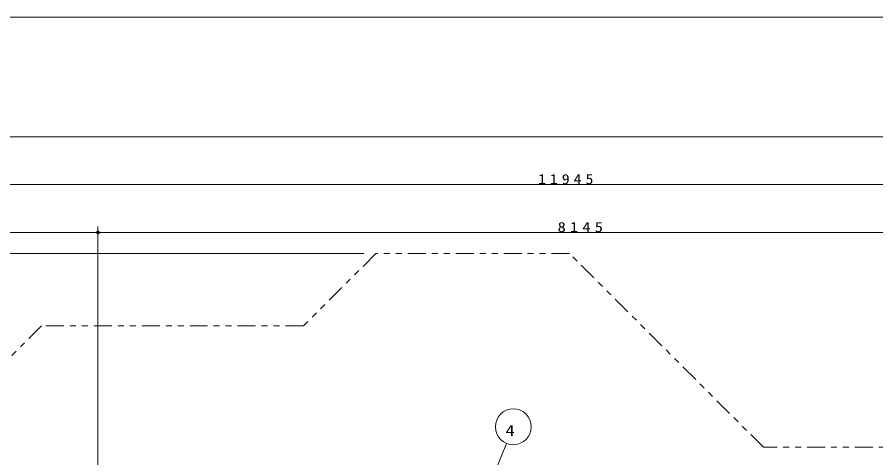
# Model space of a CAD drawing. Units: millimetres on the paper. Extents: x 0 to 420, y -594 to 297.
# Drawn here: x 79.9 to 223.2, y 223.4 to 297 of the extents above; entities that cross this region are included whole.
import ezdxf
from ezdxf.enums import TextEntityAlignment as Align

# ---------------------------------------------------------------- set-up
doc = ezdxf.new("R2010")
doc.units = ezdxf.units.MM
doc.linetypes.add('USER3', pattern=[8, 3, -1, 1, -1, 1, -1])
for name, color, linetype, lineweight in [('0_2', 7, 'Continuous', 13), ('2D', 7, 'Continuous', 13), ('2D_DIMENSION', 7, 'Continuous', 13), ('2D_OUTLINE', 7, 'USER3', 13), ('FMT', 7, 'Continuous', 13)]:
    doc.layers.add(name, color=color, linetype=linetype, lineweight=lineweight)
doc.styles.add('ＭＳ ゴシック', font='')
doc.styles.get('ＭＳ ゴシック').set_extended_font_data('MS Gothic')

msp = doc.modelspace()

# ---------------------------------------------------------------- linework, layer by layer
at = {"layer": '0_2'}
for q in [(92.912, 261.021), (93.912, 261.021)]:
    msp.add_line((93.412, 261.021), q, dxfattribs=at)
msp.add_lwpolyline([(0, 297), (420, 297), (420, 0), (0, 0)], close=True, dxfattribs=at)
msp.add_circle((93.412, 261.021), 0.25, dxfattribs=at)
msp.add_circle((93.412, 261.021), 0.25, dxfattribs=at)
at = {"layer": '2D'}
msp.add_line((161.595, 225.782), (159.096, 219.685), dxfattribs=at)
msp.add_circle((162.733, 228.558), 3, dxfattribs=at)
at = {"layer": '2D_DIMENSION'}
for p, q in [((53.912, 269.032), (291.855, 269.032)), ((53.912, 261.021), (92.912, 261.021)), ((93.412, 200.267), (93.412, 262.021)), ((93.412, 200.267), (93.412, 262.021)), ((93.912, 261.021), (255.855, 261.021)), ((137.774, 257.483), (38.485, 257.483)), ((137.774, 257.483), (47.413, 257.483))]:
    msp.add_line(p, q, dxfattribs=at)
at = {"layer": '2D_OUTLINE'}
for p, q in [((139.774, 257.483), (127.723, 245.432)), ((172.125, 257.483), (139.774, 257.483)), ((204.476, 225.132), (172.125, 257.483)), ((84.008, 245.432), (53.412, 214.835)), ((127.723, 245.432), (84.008, 245.432)), ((270.746, 225.132), (204.476, 225.132))]:
    msp.add_line(p, q, dxfattribs=at)
at = {"layer": 'FMT'}
msp.add_line((28, 277), (403, 277), dxfattribs=at)

# ---------------------------------------------------------------- texts
at = {"layer": '2D', "style": 'ＭＳ ゴシック', "width": 1.25}
msp.add_text('4', height=1.833, dxfattribs=at).set_placement((161.424, 226.475), align=Align.BOTTOM_LEFT)
at = {"layer": '2D_DIMENSION', "char_height": 1.686, "attachment_point": 7, "style": 'ＭＳ ゴシック'}
for s, insert in [('\\T1.5;\\W1.15;11945', (166.859, 269.066)), ('\\T1.5;\\W1.2;8145', (170.119, 261.055))]:
    msp.add_mtext(s, dxfattribs=dict(at, insert=insert))

doc.saveas('drawing.dxf')
